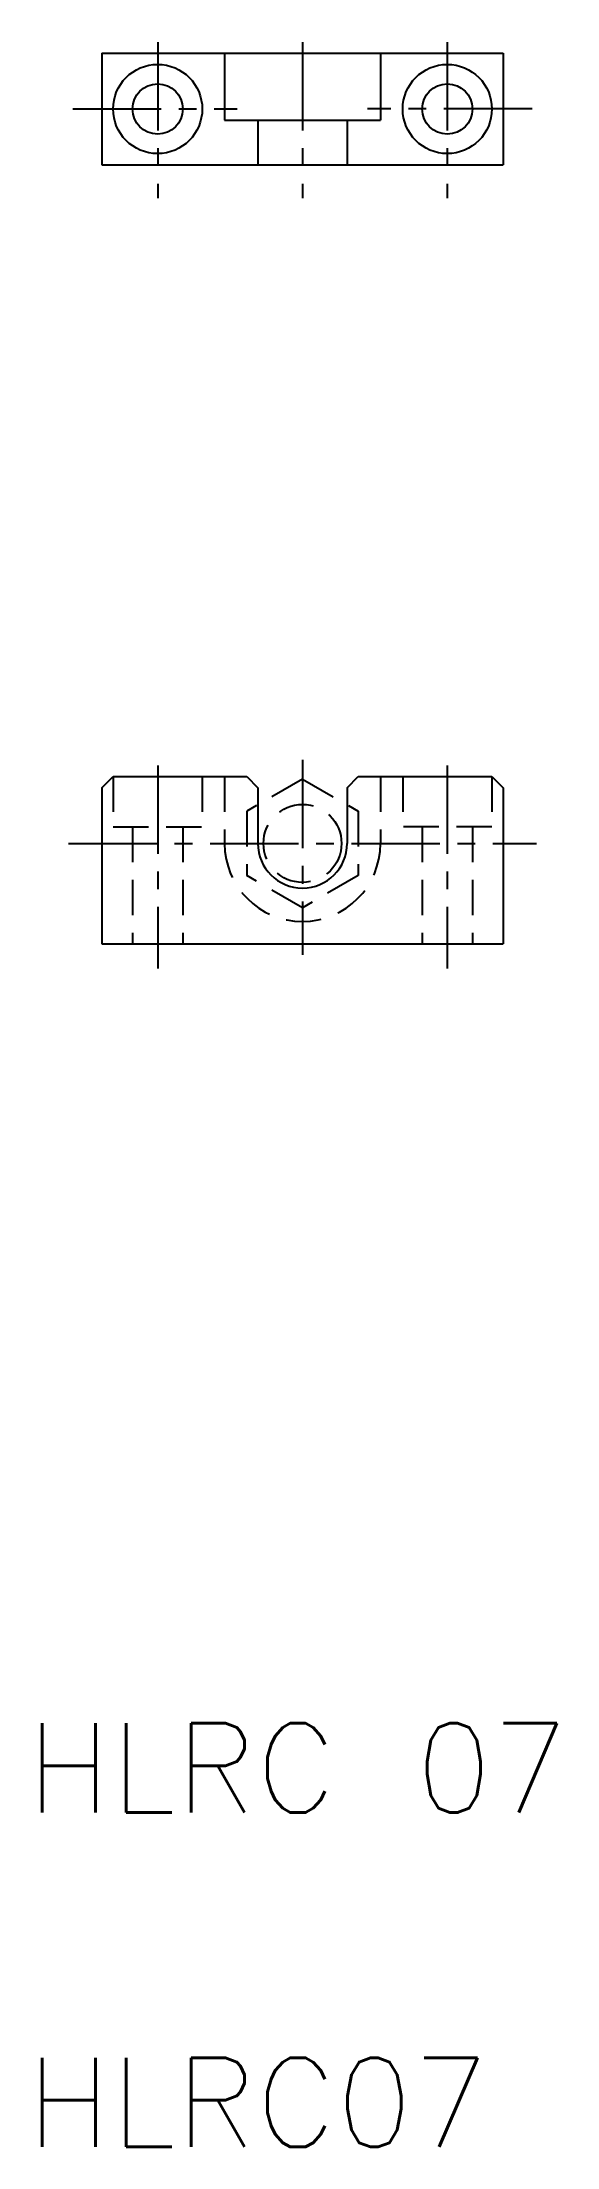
# Model space of a CAD drawing. Extents: x 678 to 724, y 56 to 245.
import ezdxf

# ---------------------------------------------------------------- set-up
doc = ezdxf.new("R2010")
doc.units = 0
doc.header["$LTSCALE"] = 0.25
doc.linetypes.add('CENTER', pattern=[50.8, 31.75, -6.35, 6.35, -6.35])
doc.linetypes.add('DASHED', pattern=[19.05, 12.7, -6.35])
doc.layers.get('0').update_dxf_attribs({"linetype": 'CONTINUOUS'})
doc.layers.add('CENTER', color=1, linetype='CENTER')
doc.styles.get("Standard").update_dxf_attribs({"font": 'txt.shx'})

msp = doc.modelspace()

# ---------------------------------------------------------------- linework, layer by layer
for p, q in [((683.45, 243.56), (719.45, 243.56)), ((683.45, 243.56), (683.45, 233.56)), ((694.45, 243.56), (694.45, 237.56)), ((708.45, 243.56), (708.45, 237.56)), ((719.45, 243.56), (719.45, 233.56)), ((694.45, 237.56), (708.45, 237.56)), ((697.45, 237.56), (697.45, 233.56)), ((705.45, 237.56), (705.45, 233.56)), ((683.45, 233.56), (719.45, 233.56)), ((683.45, 177.68), (684.45, 178.68)), ((683.45, 177.68), (683.45, 163.68)), ((684.45, 178.68), (696.45, 178.68)), ((696.45, 178.68), (697.45, 177.68)), ((697.45, 177.68), (697.45, 172.68)), ((705.45, 177.68), (706.45, 178.68)), ((705.45, 177.68), (705.45, 172.68)), ((706.45, 178.68), (718.45, 178.68)), ((718.45, 178.68), (719.45, 177.68)), ((719.45, 177.68), (719.45, 163.68)), ((719.45, 174.43), (719.45, 174.43)), ((719.45, 171.18), (719.45, 171.18)), ((683.45, 163.68), (719.45, 163.68))]:
    msp.add_line(p, q)
at = {"color": 3, "linetype": 'DASHED'}
for p, q in [((684.45, 178.68), (684.45, 174.18)), ((692.45, 178.68), (692.45, 174.18)), ((694.45, 178.68), (694.45, 172.68)), ((701.45, 178.45), (696.45, 175.57)), ((701.45, 178.45), (706.45, 175.57)), ((708.45, 178.68), (708.45, 172.68)), ((710.45, 178.68), (710.45, 174.18)), ((718.45, 178.68), (718.45, 174.18)), ((684.45, 174.18), (692.45, 174.18)), ((686.2, 174.18), (686.2, 163.68)), ((690.7, 174.18), (690.7, 163.68)), ((696.45, 175.57), (696.45, 169.79)), ((706.45, 175.57), (706.45, 169.79)), ((718.45, 174.18), (710.45, 174.18)), ((712.2, 174.18), (712.2, 163.68)), ((716.7, 174.18), (716.7, 163.68)), ((701.45, 166.91), (696.45, 169.79)), ((706.45, 169.79), (701.45, 166.91))]:
    msp.add_line(p, q, dxfattribs=at)
for centre, radius in [((688.45, 238.56), 4), ((714.45, 238.56), 4), ((688.45, 238.56), 2.25), ((714.45, 238.56), 2.25)]:
    msp.add_circle(centre, radius)
msp.add_circle((701.45, 172.68), 3.5, dxfattribs=at)
msp.add_arc((701.45, 172.68), 7, 180, 0, dxfattribs=at)
msp.add_arc((701.45, 172.68), 4, 180, 0)
at = {"layer": 'CENTER', "color": 1, "linetype": 'CENTER'}
for p, q in [((688.45, 244.56), (688.45, 230.56)), ((701.45, 244.56), (701.45, 230.56)), ((714.45, 244.56), (714.45, 230.56)), ((680.83, 238.56), (695.6, 238.56)), ((722.08, 238.56), (707.3, 238.56)), ((688.45, 179.68), (688.45, 161.45)), ((701.45, 180.18), (701.45, 162.68)), ((714.45, 179.68), (714.45, 161.45)), ((680.45, 172.68), (722.45, 172.68))]:
    msp.add_line(p, q, dxfattribs=at)

# ---------------------------------------------------------------- texts
for s, p in [('HLRC 07', (676.7, 85.75)), ('HLRC07', (676.7, 55.75))]:
    msp.add_text(s, height=8).set_placement(p)

doc.saveas('drawing.dxf')
